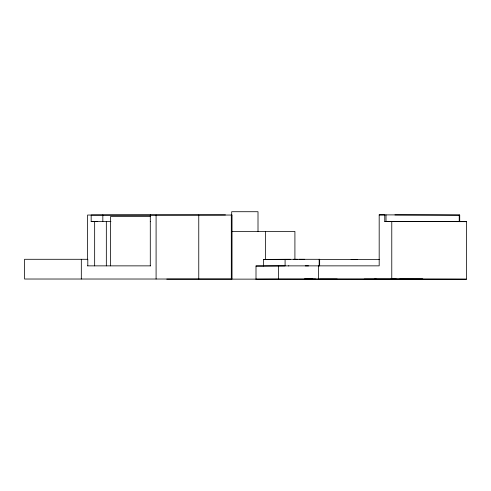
<?xml version="1.0" encoding="UTF-8"?>
<svg xmlns="http://www.w3.org/2000/svg" width="491" height="491" viewBox="0 0 491 491"><rect width="100%" height="100%" fill="white"/><g stroke="black" fill="none" stroke-linecap="round" stroke-linejoin="round"><path stroke-width="0.74" d="M150.289 221.478L150.633 221.478M288.53 265.877L379.181 265.852L379.187 214.886L384.766 214.88L384.766 221.459L391.775 221.453A332.683 0.423 0 0 1 466.45 221.656L466.444 279.201A358.338 0.454 0 0 0 430.104 279.226L418.602 279.238A358.338 0.454 0 0 0 396.618 279.256L256.001 279.158L256.001 266.005A264.299 0.338 0 0 1 278.471 265.895L288.794 265.889M285.093 259.322L282.215 259.328A256.897 0.325 0 0 0 263.986 259.42L263.409 259.432L263.409 266.005L263.986 265.999A256.897 0.325 0 0 1 282.215 265.907L285.087 265.895L285.093 259.322L297.399 259.316M256.001 279.158A264.299 0.338 0 0 1 263.164 279.103L269.823 279.072A264.299 0.338 0 0 1 278.465 279.048L278.471 265.895M318.542 279.017L318.542 265.864M319.168 265.87L319.168 259.297L319.653 259.303L319.653 265.883M386.012 221.459L386.012 214.886M466.444 279.201L461.706 279.176A332.683 0.423 0 0 0 405.419 279.023L391.775 278.998L391.775 221.453M466.45 221.656L459.226 221.662L459.226 215.083L454.543 215.058A325.275 0.411 0 0 0 399.508 214.905L379.187 214.886M459.717 221.662L459.717 215.083L459.226 215.083M150.633 214.898L150.289 215.04L150.289 265.864M225.449 214.898L91.166 215.04L91.166 221.613L110.96 221.478M91.166 221.613L97.144 221.478M290.242 259.328L287.536 259.334A251.147 0.319 0 0 0 269.712 259.426L269.166 259.432L273.745 259.469M278.465 279.048L391.775 278.998M459.717 215.083L448.97 215.058A319.518 0.405 0 0 0 394.911 214.911M150.577 216.543L110.536 216.543L110.536 265.864M232.145 231.451L294.913 231.451L294.913 259.451M299.068 259.303L319.653 259.303M293.52 259.309L304.739 259.309M319.353 259.524L357.325 259.53M351.133 259.536L379.518 259.53M87.564 265.864L150.577 265.864M305.267 265.877L308.551 265.877M166.756 279.134L256.099 279.134M312.417 279.06L304.469 279.072L315.615 279.091M319.592 279.097L337.188 279.091M384.766 221.459L399.508 221.484A325.275 0.411 0 0 1 454.543 221.631L459.226 221.662M274.856 259.487L278.342 259.494M285.124 259.494L263.409 259.432M396.397 279.14L390.799 279.127M374.602 279.066L422.892 279.134L399.539 279.146M364.224 279.103L376.247 279.109M263.336 266.054L256.001 266.005M265.404 231.451L265.404 259.451M258.008 231.451L258.008 211.719L231.697 211.719L231.697 215.518M231.31 215.04L231.31 279.023M198.763 215.04L198.763 279.023M156.089 215.04L156.089 279.023M106.332 221.478L106.332 265.864M102.834 214.898L102.834 221.478M94.659 221.478L94.659 265.864M87.803 265.864L87.803 259.291L24.55 259.291L24.55 279.023L232.028 279.023L232.028 215.04L87.564 215.04L87.564 259.8M81.316 259.291L81.316 279.023"/></g></svg>
